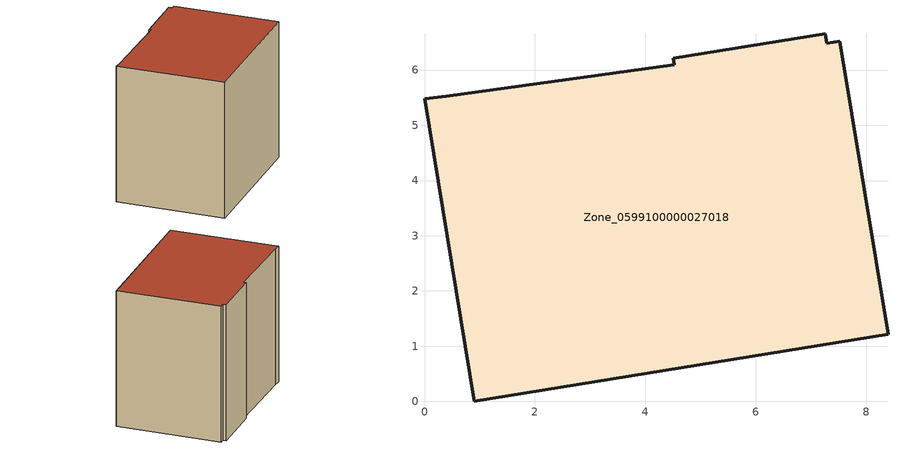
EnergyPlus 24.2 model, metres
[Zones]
Zone_0599100000027018
 floor ground (C_G): 4.51,6.21 7.26,6.66 7.29,6.49 7.52,6.52 8.39,1.22 0.9,0 0,5.48 0.4,5.52 4.53,6.1 z0
 wall outside (C_F): 0.4,5.52 0,5.48 0.9,0 8.39,1.22 7.52,6.52 7.29,6.49 7.26,6.66 4.51,6.21 4.53,6.1 0.4,5.52 z0:7.18
 roof outside (C_R): 4.53,6.1 0.4,5.52 0,5.48 0.9,0 8.39,1.22 7.52,6.52 7.29,6.49 7.26,6.66 4.51,6.21 z7.18
[BUILDING]
Pand.0599100000027018: North Axis=0; Terrain=City; Loads Convergence Tolerance Value=0.04; Temperature Convergence Tolerance Value=0.4; Solar Distribution=FullExterior; Maximum Number of Warmup Days=25; Minimum Number of Warmup Days=1
[Site:Location]
Rotterdam.The.Hague.AP_ZH_NLD Design_Conditions: Latitude=51.96; Longitude=4.45; Time Zone=1; Elevation=-4.5
[SITE:GROUNDTEMPERATURE:BUILDINGSURFACE]
18, 18, 18, 18, 18, 18, 18, 18, 18, 18, 18, 18
[MATERIAL] Thermal Absorptance=0.9; Solar Absorptance=0.7; Visible Absorptance=0.7
Name | Roughness | Thickness | Conductivity | Density | Specific Heat
G.TC.1946 | MediumSmooth | 0.15 | 1 | 540 | 1210
F.TC.1946 | Rough | 0.3 | 0.857143 | 1920 | 840
R.TC.1946 | MediumRough | 0.2 | 0.909091 | 1500 | 1000
[CONSTRUCTION]
C_G: G.TC.1946
C_F: F.TC.1946
C_R: R.TC.1946
[ZONE]
Zone_0599100000027018: Type=1; Multiplier=1; Ceiling Height=Autocalculate; Volume=Autocalculate; Floor Area=autocalculate; Part of Total Floor Area=Yes
[ZONEINFILTRATION:DESIGNFLOWRATE]
Infil_Zone_0599100000027018: Zone or ZoneList or Space or SpaceList=Zone_0599100000027018; Schedule=AlwaysOn; Design Flow Rate Calculation Method=Flow/Area; Flow Rate per Floor Area=0.003; Constant Term Coefficient=1; Temperature Term Coefficient=0; Velocity Term Coefficient=0; Velocity Squared Term Coefficient=0
[HVACTEMPLATE:ZONE:IDEALLOADSAIRSYSTEM]
Zone_0599100000027018: Maximum Heating Supply Air Temperature=50; Minimum Cooling Supply Air Temperature=13; Maximum Heating Supply Air Humidity Ratio=0.0156; Minimum Cooling Supply Air Humidity Ratio=0.0077; Heating Limit=NoLimit; Cooling Limit=NoLimit; Dehumidification Control Type=ConstantSensibleHeatRatio; Cooling Sensible Heat Ratio=0.7; Dehumidification Setpoint=60; Humidification Control Type=None; Humidification Setpoint=30; Outdoor Air Method=None; Outdoor Air Flow Rate per Person=0.00944; Outdoor Air Flow Rate per Zone Floor Area=0; Outdoor Air Flow Rate per Zone=0; Demand Controlled Ventilation Type=None; Outdoor Air Economizer Type=NoEconomizer; Heat Recovery Type=None; Sensible Heat Recovery Effectiveness=0.7; Latent Heat Recovery Effectiveness=0.65
[ZONECONTROL:THERMOSTAT]
ThermostatControl_Zone_0599100000027018: Zone or ZoneList=Zone_0599100000027018; Control Type Schedule=DualSetpointControlType; Control 1=Thermostat_Zone_0599100000027018; Temperature Difference Between Cutout And Setpoint=0
[THERMOSTATSETPOINT:DUALSETPOINT]
Thermostat_Zone_0599100000027018: Heating Setpoint Temperature Schedule=HeatingSetpoint_Zone_0599100000027018; Cooling Setpoint Temperature Schedule=CoolingSetpoint_Zone_0599100000027018
[SCHEDULE:COMPACT]
HeatingSetpoint_Zone_0599100000027018: Through: 12/31, For: AllDays, Until: 24:00, 21
CoolingSetpoint_Zone_0599100000027018: Through: 12/31, For: AllDays, Until: 24:00, 24
DualSetpointControlType: Through: 12/31, For: AllDays, Until: 24:00, 4
AlwaysOn: Through: 12/31, For: AllDays, Until: 24:00, 1
